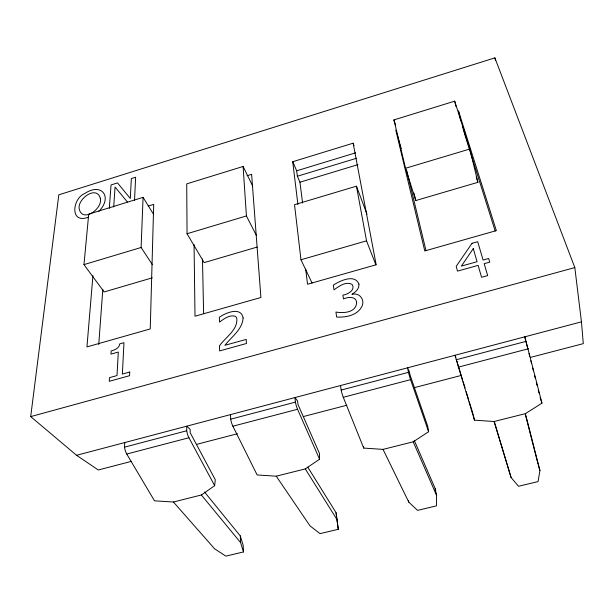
<?xml version="1.0" encoding="UTF-8"?>
<svg xmlns="http://www.w3.org/2000/svg" width="614" height="614" viewBox="0 0 614 614"><rect width="100%" height="100%" fill="white"/><g stroke="black" fill="none" stroke-linecap="round" stroke-linejoin="round"><path stroke-width="0.92" d="M435.219 490.67L435.249 488.759L414.281 440.43M435.249 488.759L436.6 495.421L436.416 505.867L417.543 510.372L408.77 502.114L383.044 449.379L363.711 448.09L343.28 397.289A8.35 1.328 75.2 0 1 341.146 390.082L340.517 385.531M152.41 264.726L141.113 247.496L143.07 197.355L88.708 214.14L83.972 264.611L104.142 291.957L152.326 277.82M214.654 485.666L188.928 437.744A8.12 2.617 76.2 0 1 186.733 430.759L186.71 426.185L190.163 429.347L190.194 432.724L215.284 479.749L214.654 485.666L201.377 494.984L173.417 502.006L154.513 500.832L126.753 454.038A8.028 3.116 76.6 0 1 124.527 447.153L124.742 442.564M134.52 200.601L135.633 177.254L131.342 178.597L130.306 198.468L117.504 182.926L111.034 184.952L109.315 208.384M113.682 207.01L115.056 187.024L127.382 201.968M98.754 344.485L102.822 289.317M92.929 275.724L86.942 346.91L150.238 328.927L153.7 204.378L148.258 206.051M131.68 461.291L98.294 469.986L76.566 455.296L30.7 416.607L58.814 194.822L494.892 57.862L574.819 267.581L581.45 321.851L583.3 343.64L530.442 357.409M525.507 340.095L524.84 336.817L541.962 403.145L525.392 413.652L539.929 470.562L538.025 481.599L518.477 486.265L511.078 477.5L494.032 421.519L474.476 420.16L455.005 355.276L455.849 357.609M98.877 211.277C112.73 197.516 102.008 181.982 84.74 193.51C72.229 198.529 69.512 224.524 88.539 217.149M230.511 414.611L230.703 419.178A8.189 2.256 75.9 0 0 232.89 426.216L257.136 474.96L276.254 476.188L305.281 468.904L319.579 459.218L319.449 453.378L297.936 404.388L297.598 401.026L294.943 397.58L295.395 402.132A8.281 1.719 75.5 0 0 297.552 409.269L319.579 459.218M383.044 449.379L413.207 441.811L428.603 431.726L427.651 425.986L410.022 374.924L409.346 371.577L407.566 367.809L408.471 372.337A8.45 0.744 74.9 0 0 410.582 379.652L428.603 431.726M252.738 186.134L243.106 166.471L186.725 183.878L187.047 233.734L204.155 262.615L257.143 247.074M393.935 119.914L454.698 101.157L469.81 149.025L477.899 182.32L415.785 200.54L405.562 168.274L393.935 119.914L395.616 125.287M247.066 175.734L251.617 174.338L260.904 297.498L195.006 316.21L194.062 244.671M297.897 204.462L292.732 161.72L353.134 143.192L354.063 145.741M302.572 202.996L299.954 182.204L297.36 176.249L296.685 170.807L355.629 152.825M297.36 176.249L356.657 158.228M299.954 182.204L357.985 164.636M83.972 264.611L141.113 247.496M187.047 233.734L246.414 215.951L243.106 166.471M405.562 168.274L469.81 149.025M366.988 214.163L356.458 186.18L294.52 204.7L300.975 259.768L312.05 283.062M300.975 259.768L366.535 240.834L356.458 186.18M30.7 416.607L574.819 267.581M76.566 455.296L581.45 321.851M124.527 447.153L186.733 430.759M230.703 419.178L295.395 402.132M341.146 390.082L408.471 372.337M456.11 359.789L526.236 341.315M126.753 454.038L188.928 437.744M232.89 426.216L297.552 409.269M343.28 397.289L410.582 379.652M458.197 367.172L528.293 348.798M196.595 444.375L237.395 433.745M303.239 416.591L346.826 405.24M414.519 387.603L460.891 375.53M494.032 421.519L525.392 413.652M204.485 491.967L240.289 535.907L243.175 545.316L243.489 551.932L225.875 556.138L214.631 548.824L173.417 502.006M307.783 467.116L336.073 512.744L338.291 529.291L320.063 533.643L310.009 525.876L276.254 476.188M201.377 494.984L240.588 542.584L243.489 551.932M305.281 468.904L336.886 519.413L338.291 529.291M143.07 197.355L153.592 214.409M246.414 215.951L256.468 235.523M413.207 441.811L436.6 495.421M292.732 161.72L296.685 170.807M366.535 240.834L375.906 264.926M540.12 397.511L541.962 403.145M464.414 133.415L495.183 231.025M476.195 176.886L477.899 182.32M401.211 148.611L395.784 130.107L424.773 250.949L496.358 230.618L458.458 110.873L460.868 120.735M525.929 341.745L527.863 348.829M457.507 363.419L462.542 379.828M463.102 381.647L465.059 388.025M466.172 391.678L468.697 399.875M469.249 401.702L473.171 414.458M494.247 421.319L511.078 477.5M538.24 464.744L539.929 470.562M525.331 414.396L537.994 463.908M529.022 353.426L529.713 356.181M530.872 360.771L531.563 363.526M532.722 368.116L533.413 370.871M534.571 375.469L535.262 378.224M536.421 382.814L537.112 385.569M538.271 390.166L538.962 392.922M454.698 101.157L456.056 106.682M462.542 126.039L464.123 132.501M456.816 360.84L457.223 362.506M413.974 193.095L415.785 200.54M406.529 169.855L426.001 250.581M473.356 415.279L474.476 420.16M494.892 57.862L495.483 60.663M353.134 143.192L376.175 264.757L307.53 284.251L305.695 269.055M408.471 500.448L408.77 502.114M336.073 512.744L336.886 519.413M363.58 446.432L363.711 448.09M240.289 535.907L240.588 542.584M202.466 258.985L203.625 313.624M100.297 198.192C103.206 208.361 82.852 223.089 79.29 209.305C76.704 199.297 96.49 184.745 100.297 198.192M129.746 372.038L129.577 375.699L109.261 381.317L109.484 377.648L117.005 375.568L118.31 352.052L110.95 354.124L111.142 350.993C114.764 349.926 119.331 348.276 119.753 343.886L123.967 342.696L122.363 374.079L129.746 372.038M358.952 284.175C359.374 288.664 355.721 292.226 352.006 294.098L352.052 294.421C359.858 291.965 365.744 300.891 361.377 307.338C356.442 315.68 345.567 317.492 336.656 317.054L335.935 312.05C343.157 313.324 355.069 312.848 356.565 303.623C357.31 296.086 348.207 296.731 343.487 298.957L342.904 295.134C347.654 294.497 355.943 289.992 352.006 284.343C345.751 281.074 338.913 286.27 334.001 289.877L333.31 285.119C339.979 280.859 354.823 273.575 358.952 284.175M243.121 317.96C242.415 329.549 231.47 336.84 224.885 345.314L246.191 339.412L246.437 343.502L219.612 350.916L219.444 345.912C225.361 337.255 238.869 329.311 236.613 317.492L235.001 316.141C229.168 314.798 223.903 318.889 219.497 322.104L219.328 317.284C225.407 312.848 241.118 306.271 243.121 317.96M473.287 248.586L461.375 266.092L477.07 261.71L473.287 248.586M472.036 243.313L456.21 266.315L457.491 271.127L478.122 265.371L481.56 277.282L487.677 275.594L484.17 263.69L489.757 262.132L488.66 258.471L483.095 260.021L477.7 241.709L472.036 243.313"/></g></svg>
